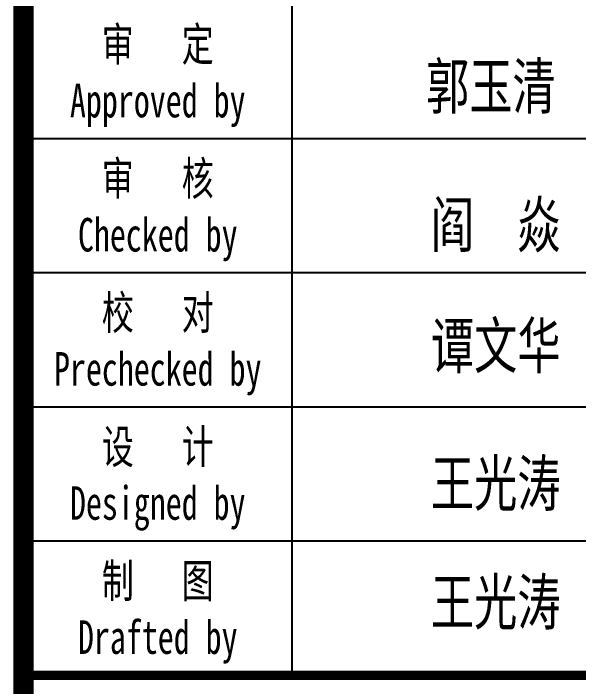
# Model space of a CAD drawing. Extents: x -33967 to 1773478, y -1022458 to -784650.
# Drawn here: x 1761473 to 1767358, y -1013479 to -1006470 of the extents above; entities that cross this region are included whole.
import ezdxf
from ezdxf.enums import TextEntityAlignment as Align

# ---------------------------------------------------------------- set-up
doc = ezdxf.new("R2010")
doc.units = 0
doc.header["$LTSCALE"] = 1000
doc.header["$MEASUREMENT"] = 0
doc.layers.add('PUB_TITLE', color=4, linetype='Continuous')
doc.layers.add('TEXT', color=7, linetype='Continuous')
doc.styles.add('_gyy_title_ST', font='', dxfattribs={"width": 0.8})
doc.styles.get('_gyy_title_ST').set_extended_font_data('SimSun')

msp = doc.modelspace()

# ---------------------------------------------------------------- linework, layer by layer
at = {"layer": 'PUB_TITLE'}
for p, q in [((1764372.08673035, -1003585.399676478), (1764372.08673035, -1013362.325926478)), ((1771355.608273862, -1007775.510926478), (1761578.682023859, -1007775.510926478)), ((1771355.608273862, -1009172.214676478), (1761578.682023859, -1009172.214676478)), ((1771355.608273862, -1010568.918426478), (1761578.682023859, -1010568.918426478)), ((1771355.608273862, -1011965.622176478), (1761578.682023859, -1011965.622176478))]:
    msp.add_line(p, q, dxfattribs=at)
at = {"layer": 'PUB_TITLE', "const_width": 212.121}
msp.add_lwpolyline([(1761578.682023861, -939872.5605514781), (1771477.662023862, -939872.5605514781), (1771477.662023862, -1021044.196551478), (1761578.682023861, -1021044.196551478)], close=True, dxfattribs=at)
at = {"layer": 'PUB_TITLE', "const_width": 97.76916472714754}
msp.add_lwpolyline([(1761578.682023859, -1013362.325926478), (1771355.608273862, -1013362.325926478)], dxfattribs=at)

# ---------------------------------------------------------------- texts
at = {"layer": 'PUB_TITLE', "style": '_gyy_title_ST', "width": 0.7}
for s, p in [('审   定', (1762975.403358701, -1006965.422751478)), ('Approved by', (1762975.38298035, -1007552.036929724)), ('审   核', (1762975.403358701, -1008362.126501478)), ('Checked by', (1762975.38298035, -1008948.740679721)), ('校   对', (1762975.403358701, -1009758.830251478)), ('Prechecked by', (1762975.38298035, -1010345.444429721)), ('设   计', (1762975.403358701, -1011155.534001478)), ('Designed by', (1762975.38298035, -1011742.148179721)), ('制   图', (1762975.403358701, -1012552.237751478)), ('Drafted by', (1762975.38298035, -1013138.851929721))]:
    msp.add_text(s, height=349.1755882972742, dxfattribs=at).set_placement(p, align=Align.CENTER)
at = {"layer": 'TEXT', "color": 3, "style": '_gyy_title_ST', "width": 0.6999999999994356}
for s, p in [('郭玉清', (1765769.463103855, -1007463.812218168)), ('阎  焱', (1765819.855439743, -1008906.381066046)), ('谭文华', (1765819.855439743, -1010164.562441899)), ('王光涛', (1765819.855439743, -1011598.213899496)), ('王光涛', (1765819.855439743, -1012834.260367994))]:
    msp.add_text(s, height=471.5849989643839, dxfattribs=at).set_placement(p)

doc.saveas('drawing.dxf')
